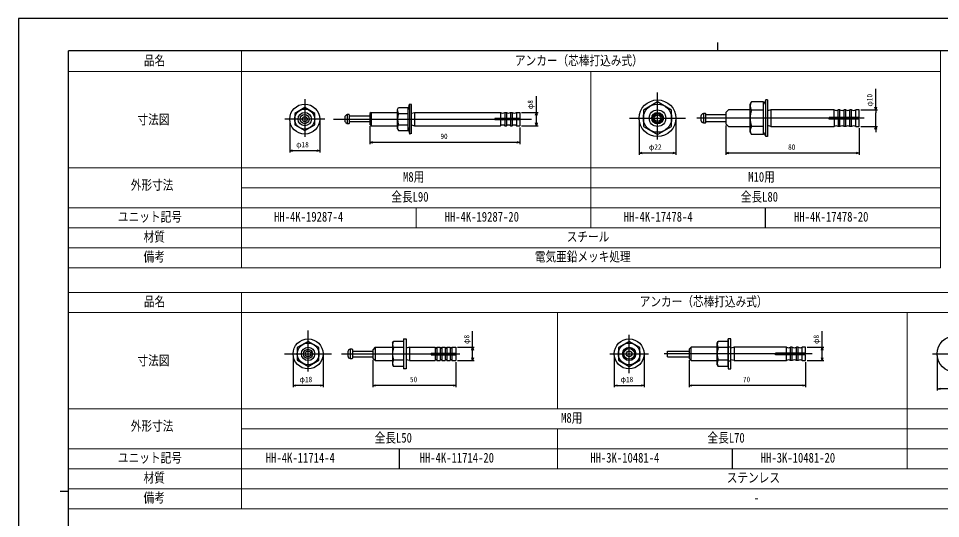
# Model space of a CAD drawing. Units: millimetres on the paper. Extents: x -420 to 420, y -297 to 297.
# Drawn here: x -420 to 134, y -4 to 297 of the extents above; entities that cross this region are included whole.
import ezdxf
from ezdxf.enums import TextEntityAlignment as Align

# ---------------------------------------------------------------- set-up
doc = ezdxf.new("R2010")
doc.units = ezdxf.units.MM
doc.layers.add('0-1_TABLE1', color=7, linetype='Continuous', lineweight=18)
for name, color, linetype in [('0-3_YKK_11', 7, 'Continuous'), ('0-4_YKK_12', 2, 'Continuous'), ('0-5_YKK_13', 4, 'Continuous'), ('0-6_YKK_D', 6, 'Continuous'), ('0-7_YKK_ZWAK', 7, 'Continuous')]:
    doc.layers.add(name, color=color, linetype=linetype)
doc.styles.add('ＭＳ ゴシック', font='')
doc.styles.get('ＭＳ ゴシック').set_extended_font_data('MS Gothic')

msp = doc.modelspace()

# ---------------------------------------------------------------- linework, layer by layer
at = {"layer": '0-1_TABLE1'}
for p, q in [((-286.498, 277), (-286.498, 147)), ((133.502, 277), (133.502, 147)), ((-390.498, 265), (133.502, 265)), ((-76.498, 265), (-76.498, 171)), ((-390.498, 207), (133.502, 207)), ((-286.498, 195), (133.502, 195)), ((-390.498, 183), (133.502, 183)), ((-181.498, 183), (-181.498, 171)), ((-390.498, 171), (133.502, 171)), ((-390.498, 159), (133.502, 159)), ((-390.498, 147), (133.502, 147)), ((-390.498, 132), (333.502, 132)), ((-286.498, 132), (-286.498, 2)), ((-390.498, 120), (333.502, 120)), ((-96.498, 120), (-96.498, 62)), ((113.502, 120), (113.502, 26)), ((-390.498, 62), (333.502, 62)), ((-286.498, 50), (333.502, 50)), ((-96.498, 50), (-96.498, 26)), ((-390.498, 38), (333.502, 38)), ((-390.498, 26), (333.502, 26)), ((-390.498, 14), (333.502, 14)), ((-390.498, 2), (333.502, 2))]:
    msp.add_line(p, q, dxfattribs=at)
at = {"layer": '0-3_YKK_11'}
for p, q in [((28.502, 171), (28.502, 183)), ((-191.498, 26), (-191.498, 38)), ((8.502, 26), (8.502, 38))]:
    msp.add_line(p, q, dxfattribs=at)
at = {"layer": '0-4_YKK_12'}
for p, q in [((-36.467, 224.11), (-36.467, 252.438)), ((-248.468, 248.421), (-248.468, 225.676)), ((-236.468, 236.421), (-260.468, 236.421)), ((-231.27, 236.421), (-112.27, 236.421)), ((-53.282, 236.976), (-19.652, 236.976)), ((87.7, 236.976), (-12.871, 236.976)), ((-246.447, 84.469), (-246.447, 109.254)), ((-53.504, 83.596), (-53.504, 106.701)), ((-260.553, 95.148), (-232.341, 95.148)), ((-226.422, 95.148), (-155.162, 95.148)), ((-65.056, 95.148), (-41.951, 95.148)), ((56.402, 95.148), (-32.561, 95.148)), ((128.7, 95.148), (156.515, 95.148))]:
    msp.add_line(p, q, dxfattribs=at)
at = {"layer": '0-5_YKK_13'}
for p, q in [((-186.27, 241.534), (-185.443, 245.421)), ((-185.443, 245.421), (-185.443, 227.421)), ((-184.27, 245.172), (-185.443, 245.421)), ((-184.27, 227.671), (-184.27, 245.172)), ((19.159, 245.476), (19.919, 246.791)), ((19.159, 228.476), (19.159, 245.476)), ((27.159, 246.791), (19.919, 246.791)), ((28.722, 247.976), (27.151, 245.254)), ((27.159, 227.161), (27.159, 246.791)), ((29.665, 247.976), (28.722, 247.976)), ((28.722, 225.976), (28.722, 247.976)), ((29.665, 247.976), (29.665, 225.976)), ((-221.97, 239.171), (-222.871, 239.171)), ((-222.871, 239.171), (-222.871, 233.671)), ((-221.77, 238.971), (-221.77, 233.871)), ((-208.57, 240.421), (-209.27, 239.721)), ((-209.27, 239.721), (-209.27, 233.121)), ((-208.57, 240.421), (-192.77, 240.421)), ((-192.77, 242.191), (-192.101, 243.35)), ((-192.77, 230.651), (-192.77, 242.191)), ((-192.101, 243.35), (-186.27, 243.35)), ((-192.101, 239.885), (-186.27, 239.885)), ((-186.27, 229.493), (-186.27, 243.35)), ((-184.27, 239.946), (-182.497, 240.421)), ((-182.497, 240.421), (-182.497, 232.421)), ((-182.497, 240.421), (-130.77, 240.421)), ((-130.77, 240.421), (-130.77, 236.821)), ((-128.27, 240.421), (-127.27, 240.421)), ((-128.27, 240.421), (-128.27, 236.821)), ((-127.27, 240.421), (-127.27, 236.821)), ((-124.77, 240.421), (-124.77, 236.821)), ((-124.77, 240.421), (-123.77, 240.421)), ((-123.77, 240.421), (-123.77, 236.821)), ((-121.27, 240.421), (-119.27, 240.421)), ((-121.27, 240.421), (-121.27, 236.821)), ((-119.27, 240.421), (-119.27, 236.821)), ((-7.635, 239.726), (-8.835, 239.726)), ((-8.835, 239.726), (-8.835, 234.226)), ((-7.335, 234.526), (-7.335, 239.426)), ((4.665, 238.976), (-7.335, 238.976)), ((6.165, 241.976), (4.665, 240.476)), ((4.665, 240.476), (4.665, 233.476)), ((19.159, 241.976), (6.165, 241.976)), ((27.159, 241.883), (19.919, 241.883)), ((31.665, 241.976), (29.665, 241.476)), ((31.665, 241.976), (31.665, 231.976)), ((69.665, 241.976), (31.665, 241.976)), ((69.665, 237.476), (69.665, 241.976)), ((72.165, 237.476), (72.165, 241.976)), ((73.165, 241.976), (72.165, 241.976)), ((73.165, 237.476), (73.165, 241.976)), ((76.665, 241.976), (75.665, 241.976)), ((75.665, 237.476), (75.665, 241.976)), ((76.665, 237.476), (76.665, 241.976)), ((80.165, 241.976), (79.165, 241.976)), ((79.165, 237.476), (79.165, 241.976)), ((80.165, 237.476), (80.165, 241.976)), ((84.665, 241.976), (82.665, 241.976)), ((82.665, 237.476), (82.665, 241.976)), ((84.665, 237.476), (84.665, 241.976)), ((-224.27, 237.921), (-224.27, 234.921)), ((-221.97, 233.671), (-222.871, 233.671)), ((-209.27, 238.111), (-221.57, 238.111)), ((-209.27, 234.731), (-221.57, 234.731)), ((-192.101, 232.957), (-186.27, 232.957)), ((-184.27, 232.896), (-182.497, 232.421)), ((-134.27, 236.821), (-134.27, 236.021)), ((-119.27, 236.821), (-134.27, 236.821)), ((-119.27, 236.021), (-134.27, 236.021)), ((-130.77, 236.021), (-130.77, 232.421)), ((-128.27, 236.021), (-128.27, 232.421)), ((-127.27, 236.021), (-127.27, 232.421)), ((-124.77, 236.021), (-124.77, 232.421)), ((-123.77, 236.021), (-123.77, 232.421)), ((-121.27, 236.021), (-121.27, 232.421)), ((-119.27, 236.021), (-119.27, 232.421)), ((-10.335, 238.226), (-10.335, 235.726)), ((-8.835, 234.226), (-7.635, 234.226)), ((-7.335, 234.976), (4.665, 234.976)), ((6.165, 231.976), (4.665, 233.476)), ((84.665, 237.476), (66.665, 237.476)), ((66.665, 236.476), (66.665, 237.476)), ((84.665, 236.476), (66.665, 236.476)), ((69.665, 236.476), (69.665, 231.976)), ((72.165, 236.476), (72.165, 231.976)), ((73.165, 231.976), (73.165, 236.476)), ((75.665, 231.976), (75.665, 236.476)), ((76.665, 231.976), (76.665, 236.476)), ((79.165, 231.976), (79.165, 236.476)), ((80.165, 231.976), (80.165, 236.476)), ((82.665, 231.976), (82.665, 236.476)), ((84.665, 231.976), (84.665, 236.476)), ((-208.57, 232.421), (-192.77, 232.421)), ((-192.77, 230.651), (-192.101, 229.493)), ((-192.101, 229.493), (-186.27, 229.493)), ((-186.27, 231.308), (-185.443, 227.421)), ((-184.27, 227.671), (-185.443, 227.421)), ((-182.497, 232.421), (-130.77, 232.421)), ((-128.27, 232.421), (-127.27, 232.421)), ((-124.77, 232.421), (-123.77, 232.421)), ((-121.27, 232.421), (-119.27, 232.421)), ((6.165, 231.976), (19.159, 231.976)), ((19.159, 228.476), (19.919, 227.161)), ((27.159, 232.068), (19.919, 232.068)), ((31.665, 231.976), (29.665, 232.476)), ((31.665, 231.976), (69.665, 231.976)), ((73.165, 231.976), (72.165, 231.976)), ((76.665, 231.976), (75.665, 231.976)), ((80.165, 231.976), (79.165, 231.976)), ((82.665, 231.976), (84.665, 231.976)), ((27.159, 227.161), (19.919, 227.161)), ((-195.668, 101.648), (-195.087, 102.654)), ((-195.668, 101.648), (-195.668, 88.648)), ((-189.168, 102.654), (-195.087, 102.654)), ((-189.168, 104.148), (-187.568, 104.148)), ((-189.168, 104.148), (-189.168, 86.148)), ((-0.583, 101.648), (-0.002, 102.654)), ((-0.583, 88.648), (-0.583, 101.648)), ((5.917, 102.654), (-0.002, 102.654)), ((5.917, 87.643), (5.917, 104.148)), ((-222.568, 96.398), (-222.568, 93.898)), ((-219.868, 97.898), (-221.068, 97.898)), ((-221.068, 97.898), (-221.068, 92.398)), ((-219.568, 92.698), (-219.568, 97.598)), ((-219.568, 96.848), (-207.568, 96.848)), ((-206.068, 99.148), (-207.568, 97.648)), ((-207.568, 97.648), (-207.568, 92.648)), ((-206.068, 99.148), (-195.668, 99.148)), ((-206.068, 99.148), (-206.068, 91.148)), ((-189.168, 98.901), (-195.087, 98.901)), ((-185.568, 99.148), (-187.568, 98.648)), ((-185.568, 99.148), (-170.068, 99.148)), ((-185.568, 99.148), (-185.568, 91.148)), ((-172.568, 95.648), (-172.568, 94.648)), ((-172.568, 95.648), (-157.568, 95.648)), ((-172.568, 94.648), (-157.568, 94.648)), ((-170.068, 99.148), (-170.068, 95.648)), ((-170.068, 94.648), (-170.068, 91.148)), ((-169.068, 99.148), (-169.068, 95.648)), ((-169.068, 99.148), (-167.068, 99.148)), ((-169.068, 94.648), (-169.068, 91.148)), ((-167.068, 99.148), (-167.068, 95.648)), ((-167.068, 94.648), (-167.068, 91.148)), ((-166.068, 99.148), (-166.068, 95.648)), ((-166.068, 99.148), (-164.068, 99.148)), ((-166.068, 94.648), (-166.068, 91.148)), ((-164.068, 99.148), (-164.068, 95.648)), ((-164.068, 94.648), (-164.068, 91.148)), ((-163.068, 99.148), (-163.068, 95.648)), ((-163.068, 99.148), (-161.068, 99.148)), ((-163.068, 94.648), (-163.068, 91.148)), ((-161.068, 99.148), (-161.068, 95.648)), ((-161.068, 94.648), (-161.068, 91.148)), ((-160.068, 99.148), (-157.568, 99.148)), ((-160.068, 99.148), (-160.068, 95.648)), ((-160.068, 94.648), (-160.068, 91.148)), ((-157.568, 99.148), (-157.568, 95.648)), ((-157.568, 94.648), (-157.568, 91.148)), ((-30.483, 93.448), (-30.483, 96.848)), ((-30.483, 96.848), (-17.483, 96.848)), ((-16.283, 99.148), (-17.483, 97.948)), ((-17.483, 97.948), (-17.483, 92.348)), ((-0.583, 99.148), (-16.283, 99.148)), ((-16.283, 91.148), (-16.283, 99.148)), ((5.917, 98.901), (-0.002, 98.901)), ((5.917, 99.348), (7.517, 99.348)), ((9.517, 99.148), (7.517, 98.648)), ((9.517, 99.148), (9.517, 91.148)), ((41.017, 99.148), (9.517, 99.148)), ((52.517, 95.648), (34.517, 95.648)), ((34.517, 94.648), (34.517, 95.648)), ((52.517, 94.648), (34.517, 94.648)), ((41.017, 95.648), (41.017, 99.148)), ((41.017, 91.148), (41.017, 94.648)), ((44.517, 99.148), (43.517, 99.148)), ((43.517, 95.648), (43.517, 99.148)), ((43.517, 91.148), (43.517, 94.648)), ((44.517, 95.648), (44.517, 99.148)), ((44.517, 91.148), (44.517, 94.648)), ((48.017, 99.148), (47.017, 99.148)), ((47.017, 95.648), (47.017, 99.148)), ((47.017, 91.148), (47.017, 94.648)), ((48.017, 95.648), (48.017, 99.148)), ((48.017, 91.148), (48.017, 94.648)), ((52.517, 99.148), (50.517, 99.148)), ((50.517, 95.648), (50.517, 99.148)), ((50.517, 91.148), (50.517, 94.648)), ((52.517, 95.648), (52.517, 99.148)), ((52.517, 91.148), (52.517, 94.648)), ((-221.068, 92.398), (-219.868, 92.398)), ((-219.568, 93.448), (-207.568, 93.448)), ((-207.568, 92.648), (-206.068, 91.148)), ((-206.068, 91.148), (-195.668, 91.148)), ((-189.168, 91.396), (-195.087, 91.396)), ((-185.568, 91.148), (-187.568, 91.648)), ((-185.568, 91.148), (-170.068, 91.148)), ((-169.068, 91.148), (-167.068, 91.148)), ((-166.068, 91.148), (-164.068, 91.148)), ((-163.068, 91.148), (-161.068, 91.148)), ((-160.068, 91.148), (-157.568, 91.148)), ((-30.483, 93.448), (-17.483, 93.448)), ((-16.283, 91.148), (-17.483, 92.348)), ((-16.283, 91.148), (-0.583, 91.148)), ((5.917, 91.396), (-0.002, 91.396)), ((5.917, 90.948), (7.517, 90.948)), ((9.517, 91.148), (7.517, 91.648)), ((9.517, 91.148), (41.017, 91.148)), ((44.517, 91.148), (43.517, 91.148)), ((48.017, 91.148), (47.017, 91.148)), ((50.517, 91.148), (52.517, 91.148)), ((-195.668, 88.648), (-195.087, 87.643)), ((-189.168, 87.643), (-195.087, 87.643)), ((-0.583, 88.648), (-0.002, 87.643)), ((5.917, 87.643), (-0.002, 87.643))]:
    msp.add_line(p, q, dxfattribs=at)
for points in [[(-36.467, 246.791), (-44.967, 241.883), (-44.967, 232.068), (-36.467, 227.161), (-27.967, 232.068), (-27.967, 241.883)], [(-242.468, 239.885), (-248.468, 243.35), (-254.468, 239.885), (-254.468, 232.957), (-248.468, 229.493), (-242.468, 232.957)], [(-246.447, 102.654), (-252.947, 98.901), (-252.947, 91.396), (-246.447, 87.643), (-239.947, 91.396), (-239.947, 98.901)], [(-53.504, 102.654), (-60.004, 98.901), (-60.004, 91.396), (-53.504, 87.643), (-47.004, 91.396), (-47.004, 98.901)]]:
    msp.add_lwpolyline(points, close=True, dxfattribs=at)
for points in [[(-208.57, 240.421), (-208.57, 232.421), (-209.27, 233.121)], [(29.665, 225.976), (28.722, 225.976), (27.151, 228.697)], [(-187.568, 104.148), (-187.568, 86.148), (-189.168, 86.148)], [(7.517, 86.148), (7.517, 104.148), (5.917, 104.148)], [(5.917, 103.648), (5.917, 86.148), (7.517, 86.148)]]:
    msp.add_lwpolyline(points, dxfattribs=at)
for centre, radius in [((-248.468, 236.421), 9), ((-36.467, 236.976), 11), ((-36.467, 236.976), 8.5), ((-248.468, 236.421), 6), ((-248.468, 236.421), 4), ((-248.468, 236.421), 2.75), ((-36.467, 236.976), 5), ((-36.467, 236.976), 3.5), ((-36.467, 236.976), 2.75), ((-36.467, 236.976), 2), ((-248.468, 236.421), 1.5), ((142.608, 95.148), 11), ((-246.447, 95.148), 9), ((-246.447, 95.148), 6.5), ((-53.504, 95.148), 9), ((-53.504, 95.148), 6.5), ((-246.447, 95.148), 4), ((-246.447, 95.148), 2.759), ((-246.447, 95.148), 1.7), ((-53.504, 95.148), 4), ((-53.504, 95.148), 3.25), ((-53.504, 95.148), 1.7)]:
    msp.add_circle(centre, radius, dxfattribs=at)
for centre, radius, start, end in [((23.504, 244.337), 4.345, 145.61575, 214.38425), ((-221.672, 236.421), 3, 113.55646, 150), ((-221.97, 238.971), 0.2, 0, 90), ((-221.57, 238.311), 0.2, 180, 270), ((-183.463, 236.421), 9.307, 158.14871, 201.85129), ((-190.192, 241.617), 2.578, 180.04559, 222.21998), ((-129.52, 242.586), 2.5, 240, 300), ((-126.02, 242.586), 2.5, 240, 300), ((-122.52, 242.586), 2.5, 240, 300), ((-8.835, 238.226), 1.5, 90, 180), ((-7.635, 239.426), 0.3, 0, 90), ((35.4, 236.976), 16.241, 162.41205, 197.58795), ((70.915, 244.141), 2.5, 240, 300), ((74.415, 244.141), 2.5, 240, 300), ((77.915, 244.141), 2.5, 240, 300), ((81.415, 244.141), 2.5, 240, 300), ((-221.672, 236.421), 3, 210, 246.44354), ((-221.97, 233.871), 0.2, 270, 0), ((-221.57, 234.531), 0.2, 90, 180), ((-190.192, 231.225), 2.578, 137.78002, 179.95441), ((-129.52, 230.256), 2.5, 60, 120), ((-134.332, 228.111), 10, 56.2016, 60.57505), ((-134.332, 244.731), 10, 299.42495, 303.7984), ((-126.02, 230.256), 2.5, 60, 120), ((-122.52, 230.256), 2.5, 60, 120), ((-8.835, 235.726), 1.5, 180, 270), ((-7.635, 234.526), 0.3, 270, 0), ((23.504, 229.614), 4.345, 145.61575, 214.38425), ((70.915, 229.811), 2.5, 60, 120), ((74.415, 229.811), 2.5, 60, 120), ((77.915, 229.811), 2.5, 60, 120), ((81.415, 229.811), 2.5, 60, 120), ((-192.345, 100.778), 3.323, 145.61575, 214.38425), ((2.74, 100.778), 3.323, 145.61575, 214.38425), ((-221.068, 96.398), 1.5, 90, 180), ((-219.868, 97.598), 0.3, 0, 90), ((-183.248, 95.148), 12.419, 162.41205, 197.58795), ((-169.568, 99.148), 0.5, 180, 0), ((-166.568, 99.148), 0.5, 180, 0), ((-163.568, 99.148), 0.5, 180, 0), ((-160.568, 99.148), 0.5, 180, 0), ((11.837, 95.148), 12.419, 162.41205, 197.58795), ((42.267, 101.313), 2.5, 240, 300), ((45.767, 101.313), 2.5, 240, 300), ((49.267, 101.313), 2.5, 240, 300), ((-221.068, 93.898), 1.5, 180, 270), ((-219.868, 92.698), 0.3, 270, 0), ((-192.345, 89.519), 3.323, 145.61575, 214.38425), ((-169.568, 91.148), 0.5, 0, 180), ((-166.568, 91.148), 0.5, 0, 180), ((-163.568, 91.148), 0.5, 0, 180), ((-160.568, 91.148), 0.5, 0, 180), ((2.74, 89.519), 3.323, 145.61575, 214.38425), ((42.267, 88.983), 2.5, 60, 120), ((45.767, 88.983), 2.5, 60, 120), ((49.267, 88.983), 2.5, 60, 120)]:
    msp.add_arc(centre, radius, start, end, dxfattribs=at)
at = {"layer": '0-6_YKK_D'}
for p, q in [((-109.27, 240.421), (-109.27, 250.121)), ((94.665, 241.976), (94.665, 254.556)), ((94.665, 243.676), (94.665, 245.376)), ((-118.27, 240.421), (-108.27, 240.421)), ((-109.27, 240.421), (-109.27, 238.721)), ((-109.27, 234.121), (-109.27, 238.721)), ((85.665, 241.976), (95.665, 241.976)), ((94.665, 241.976), (94.665, 243.676)), ((94.665, 241.976), (94.665, 240.276)), ((94.665, 233.676), (94.665, 240.276)), ((-257.468, 235.421), (-257.468, 216.421)), ((-239.468, 235.421), (-239.468, 216.421)), ((-109.27, 232.421), (-109.27, 234.121)), ((-47.467, 235.976), (-47.467, 214.976)), ((-25.467, 235.976), (-25.467, 214.976)), ((94.665, 231.976), (94.665, 233.676)), ((-209.27, 232.121), (-209.27, 221.421)), ((-119.27, 231.421), (-119.27, 221.421)), ((-118.27, 232.421), (-108.27, 232.421)), ((4.665, 232.476), (4.665, 214.976)), ((84.665, 230.976), (84.665, 214.976)), ((85.665, 231.976), (95.665, 231.976)), ((94.665, 231.976), (94.665, 230.276)), ((94.665, 230.276), (94.665, 228.576)), ((-209.27, 222.421), (-207.57, 222.421)), ((-120.97, 222.421), (-207.57, 222.421)), ((-119.27, 222.421), (-120.97, 222.421)), ((-257.468, 217.421), (-255.768, 217.421)), ((-241.168, 217.421), (-255.768, 217.421)), ((-239.468, 217.421), (-241.168, 217.421)), ((-47.467, 215.976), (-45.767, 215.976)), ((-27.167, 215.976), (-45.767, 215.976)), ((-25.467, 215.976), (-27.167, 215.976)), ((4.665, 215.976), (6.365, 215.976)), ((82.965, 215.976), (6.365, 215.976)), ((84.665, 215.976), (82.965, 215.976)), ((-147.568, 99.148), (-147.568, 108.848)), ((62.517, 99.148), (62.517, 108.848)), ((-156.568, 99.148), (-146.568, 99.148)), ((-147.568, 99.148), (-147.568, 97.448)), ((-147.568, 92.848), (-147.568, 97.448)), ((53.517, 99.148), (63.517, 99.148)), ((62.517, 99.148), (62.517, 97.448)), ((62.517, 92.848), (62.517, 97.448)), ((-255.447, 94.148), (-255.447, 75.148)), ((-237.447, 94.148), (-237.447, 75.148)), ((-207.568, 91.648), (-207.568, 75.148)), ((-157.568, 90.148), (-157.568, 75.148)), ((-156.568, 91.148), (-146.568, 91.148)), ((-147.568, 91.148), (-147.568, 92.848)), ((-62.504, 94.148), (-62.504, 75.148)), ((-44.504, 94.148), (-44.504, 75.148)), ((-17.483, 91.348), (-17.483, 75.148)), ((52.517, 90.148), (52.517, 75.148)), ((53.517, 91.148), (63.517, 91.148)), ((62.517, 91.148), (62.517, 92.848)), ((131.608, 94.148), (131.608, 73.15)), ((-255.447, 76.148), (-253.747, 76.148)), ((-239.147, 76.148), (-253.747, 76.148)), ((-237.447, 76.148), (-239.147, 76.148)), ((-207.568, 76.148), (-205.868, 76.148)), ((-159.268, 76.148), (-205.868, 76.148)), ((-157.568, 76.148), (-159.268, 76.148)), ((-62.504, 76.148), (-60.804, 76.148)), ((-60.804, 76.148), (-46.204, 76.148)), ((-44.504, 76.148), (-46.204, 76.148)), ((-17.483, 76.148), (-15.783, 76.148)), ((50.817, 76.148), (-15.783, 76.148)), ((52.517, 76.148), (50.817, 76.148)), ((131.608, 74.15), (133.308, 74.15)), ((151.908, 74.15), (133.308, 74.15))]:
    msp.add_line(p, q, dxfattribs=at)
for points in [[(-109.725, 238.721), (-109.27, 240.421), (-108.814, 238.721)], [(95.121, 243.676), (94.665, 241.976), (94.209, 243.676)], [(-108.814, 234.121), (-109.27, 232.421), (-109.725, 234.121)], [(94.209, 230.276), (94.665, 231.976), (95.121, 230.276)], [(-207.57, 221.966), (-209.27, 222.421), (-207.57, 222.877)], [(-120.97, 222.877), (-119.27, 222.421), (-120.97, 221.966)], [(-255.768, 216.966), (-257.468, 217.421), (-255.768, 217.877)], [(-241.168, 217.877), (-239.468, 217.421), (-241.168, 216.966)], [(-45.767, 215.52), (-47.467, 215.976), (-45.767, 216.431)], [(-27.167, 216.431), (-25.467, 215.976), (-27.167, 215.52)], [(6.365, 215.52), (4.665, 215.976), (6.365, 216.431)], [(82.965, 216.431), (84.665, 215.976), (82.965, 215.52)], [(-148.023, 97.448), (-147.568, 99.148), (-147.112, 97.448)], [(62.062, 97.448), (62.517, 99.148), (62.973, 97.448)], [(-147.112, 92.848), (-147.568, 91.148), (-148.023, 92.848)], [(62.973, 92.848), (62.517, 91.148), (62.062, 92.848)], [(-253.747, 75.693), (-255.447, 76.148), (-253.747, 76.604)], [(-239.147, 76.604), (-237.447, 76.148), (-239.147, 75.693)], [(-205.868, 75.693), (-207.568, 76.148), (-205.868, 76.604)], [(-159.268, 76.604), (-157.568, 76.148), (-159.268, 75.693)], [(-60.804, 75.693), (-62.504, 76.148), (-60.804, 76.604)], [(-46.204, 76.604), (-44.504, 76.148), (-46.204, 75.693)], [(-15.783, 75.693), (-17.483, 76.148), (-15.783, 76.604)], [(50.817, 76.604), (52.517, 76.148), (50.817, 75.693)], [(133.308, 73.695), (131.608, 74.15), (133.308, 74.606)]]:
    msp.add_lwpolyline(points, dxfattribs=at)
at = {"layer": '0-7_YKK_ZWAK'}
for p, q in [((389.502, 277.5), (-390.498, 277.5)), ((-390.498, -252.5), (-390.498, 277.5)), ((-0.498, 282.5), (-0.498, 277.5)), ((-395.498, 12.5), (-390.498, 12.5))]:
    msp.add_line(p, q, dxfattribs=at)
msp.add_lwpolyline([(-420.5, -297), (420.5, -297), (420.5, 297), (-420.5, 297)], close=True, dxfattribs=at)

# ---------------------------------------------------------------- texts
at = {"layer": '0-1_TABLE1', "style": 'ＭＳ ゴシック', "width": 0.8}
for s, p in [('品名', (-345.111, 267)), ('アンカー（芯棒打込み式）', (-122.151, 267)), ('寸法図', (-348.951, 231.5)), ('外形寸法', (-353.005, 192.131)), ('M8用', (-189.391, 197)), ('M10用', (18.049, 197)), ('全長L90', (-196.431, 185)), ('全長L80', (13.569, 185)), ('ユニット記号', (-360.685, 173)), ('HH-4K-19287-4', (-266.851, 173)), ('HH-4K-19287-20', (-164.411, 173)), ('HH-4K-17478-4', (-56.851, 173)), ('HH-4K-17478-20', (45.589, 173)), ('材質', (-345.325, 161)), ('スチール', (-91.005, 161)), ('備考', (-345.325, 149)), ('電気亜鉛メッキ処理', (-110.205, 149)), ('品名', (-345.111, 122)), ('アンカー（芯棒打込み式）', (-47.151, 122)), ('寸法図', (-348.951, 86.5)), ('外形寸法', (-353.005, 47.131)), ('M8用', (-94.391, 52)), ('全長L50', (-206.431, 40)), ('全長L70', (-6.431, 40)), ('ユニット記号', (-360.685, 28)), ('HH-4K-11714-4', (-271.851, 28)), ('HH-4K-11714-20', (-179.411, 28)), ('HH-3K-10481-4', (-76.851, 28)), ('HH-3K-10481-20', (25.589, 28)), ('材質', (-345.325, 16)), ('ステンレス', (5.155, 16)), ('備考', (-345.325, 4)), ('-', (21.369, 4))]:
    msp.add_text(s, height=5.865, dxfattribs=at).set_placement(p, align=Align.BOTTOM_LEFT)
at = {"layer": '0-6_YKK_D', "style": 'ＭＳ ゴシック', "width": 0.8}
for s, p in [('φ10', (93.665, 243.956)), ('φ8', (-110.27, 242.401)), ('φ8', (-148.568, 101.128)), ('φ8', (61.517, 101.128))]:
    msp.add_text(s, height=3.299, rotation=90, dxfattribs=at).set_placement(p, align=Align.BOTTOM_LEFT)
for s, p in [('90', (-166.91, 223.421)), ('φ18', (-253.628, 218.421)), ('φ22', (-41.627, 216.976)), ('80', (42.025, 216.976)), ('φ18', (-251.607, 77.148)), ('50', (-185.208, 77.148)), ('φ18', (-58.664, 77.148)), ('70', (14.877, 77.148))]:
    msp.add_text(s, height=3.299, dxfattribs=at).set_placement(p, align=Align.BOTTOM_LEFT)

doc.saveas('drawing.dxf')
